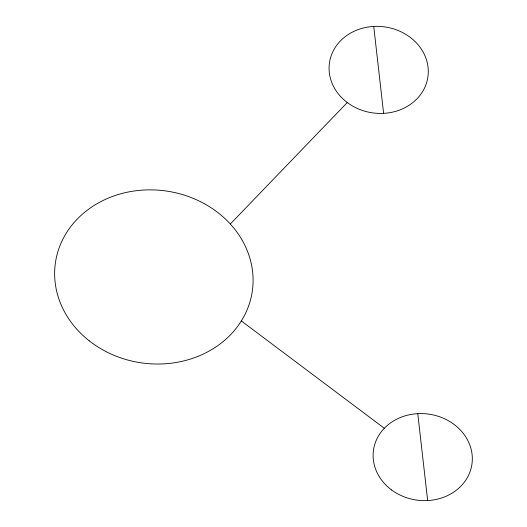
<?xml version="1.0" encoding="UTF-8"?>
<svg xmlns="http://www.w3.org/2000/svg" width="527" height="527" viewBox="0 0 527 527"><rect width="100%" height="100%" fill="white"/><g stroke="black" fill="none" stroke-linecap="round" stroke-linejoin="round"><path stroke-width="0.79" d="M230.319 224.021L347.267 102.528M241.34 320.936L384.315 428.28M373.735 26.429L383.616 113.351M417.773 413.649L427.661 500.571M347.497 102.699A49.729 43.412 8.1 0 0 427.687 78.286A49.729 43.412 8.1 0 0 360.843 28.695A49.729 43.412 8.1 0 0 347.497 102.699M391.541 489.919A49.729 43.412 8.1 0 0 471.724 465.499A49.729 43.412 8.1 0 0 404.881 415.908A49.729 43.412 8.1 0 0 391.541 489.919M89.228 340.824A99.465 86.823 8.1 0 0 251.379 296.273A99.465 86.823 8.1 0 0 120.979 193.738A99.465 86.823 8.1 0 0 89.228 340.824"/></g></svg>
